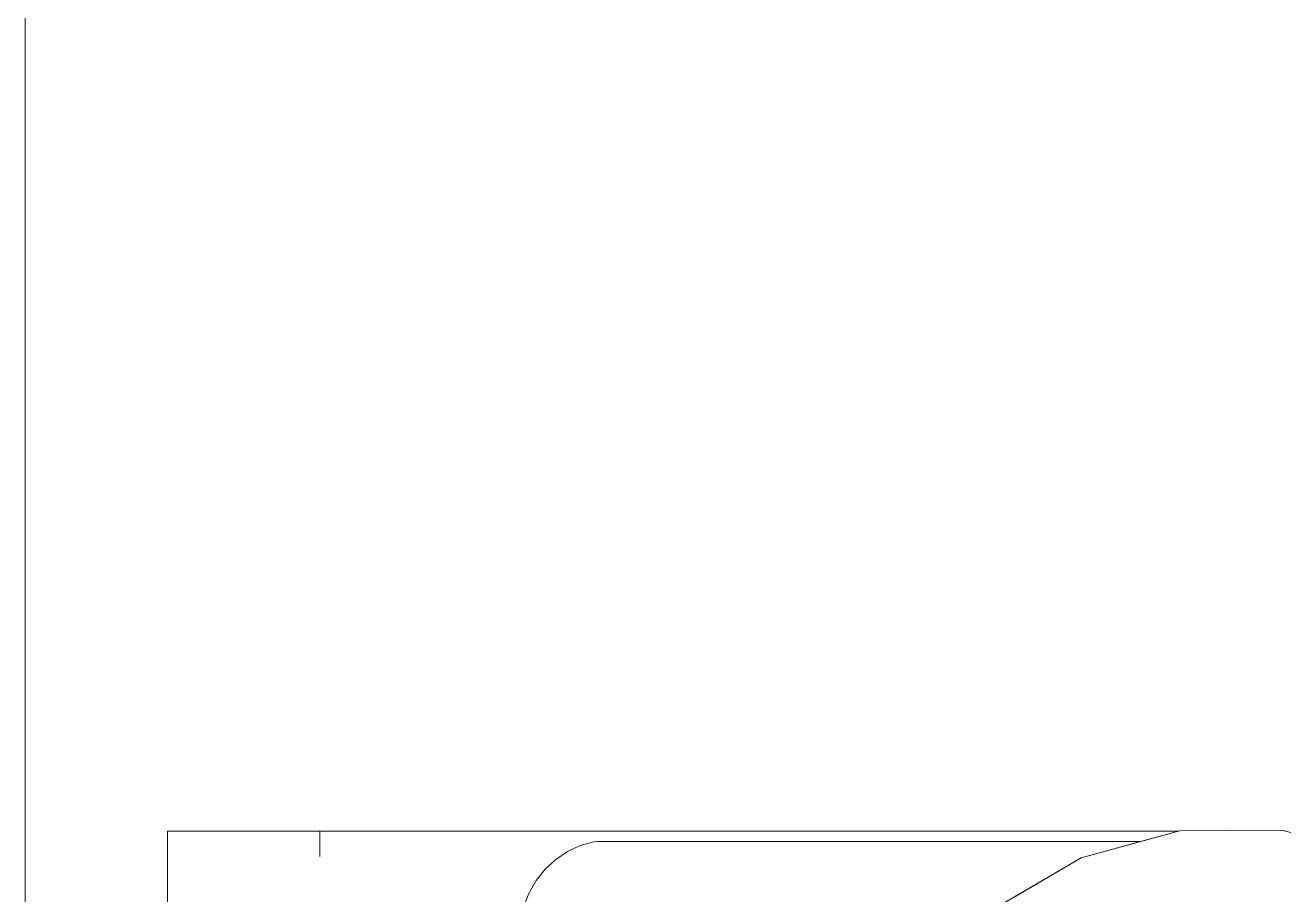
# Model space of a CAD drawing. Header units: millimetres. Extents: x 567392 to 582402, y 4512800 to 4518063.
# Drawn here: x 575553.81 to 575585.3, y 4513623.88 to 4513645.63 of the extents above; entities that cross this region are included whole.
import ezdxf

# ---------------------------------------------------------------- set-up
doc = ezdxf.new("R2010")
doc.units = ezdxf.units.MM
doc.layers.add('a_8', color=8, linetype='Continuous', lineweight=0)

# ---------------------------------------------------------------- blocks, each defined once
blk = doc.blocks.new('A$C4A613EE6')
for p, q in [((8910.24, -394.02), (8916.71, -369.29)), ((8910.24, -394.02), (8910.49, -393.07)), ((8910.4, -419.59), (8910.24, -394.02)), ((8910.4, -419.59), (8910.24, -394.02)), ((8910.49, -419.92), (8910.4, -419.59)), ((8917.17, -444.24), (8910.4, -419.59)), ((8910.49, -419.92), (8910.49, -634.74)), ((8913.09, -429.38), (8910.49, -419.92)), ((8913.09, -429.38), (8913.09, -565.21)), ((8917.17, -444.24), (8913.09, -429.38)), ((8926.89, -460.85), (8917.17, -444.24)), ((8930.09, -466.31), (8917.17, -444.24)), ((8913.09, -565.21), (8913.18, -566.18)), ((8913.18, -566.18), (8914.1, -569.54)), ((8914.1, -569.54), (8915.56, -572.74)), ((8915.56, -572.74), (8917.54, -575.69)), ((8917.54, -575.69), (8919.99, -578.32)), ((8919.99, -578.32), (8922.85, -580.57)), ((8922.85, -580.57), (8926.06, -582.39)), ((8926.06, -582.39), (8929.53, -583.74)), ((8916.84, -634.74), (8910.49, -634.74)), ((8910.49, -634.74), (8910.49, -672.84)), ((8910.49, -672.84), (8986.31, -672.84)), ((8995.76, -708.42), (8029.57, -708.42))]:
    blk.add_line(p, q)

msp = doc.modelspace()

# ---------------------------------------------------------------- block references
at = {"layer": 'a_8', "xscale": 0.09999999999999998, "yscale": 0.09999999999999998, "zscale": 0.09999999999999998, "rotation": 270}
msp.add_blockref('A$C4A613EE6', (575624.65, 4514516.52), dxfattribs=at)

doc.saveas('drawing.dxf')
